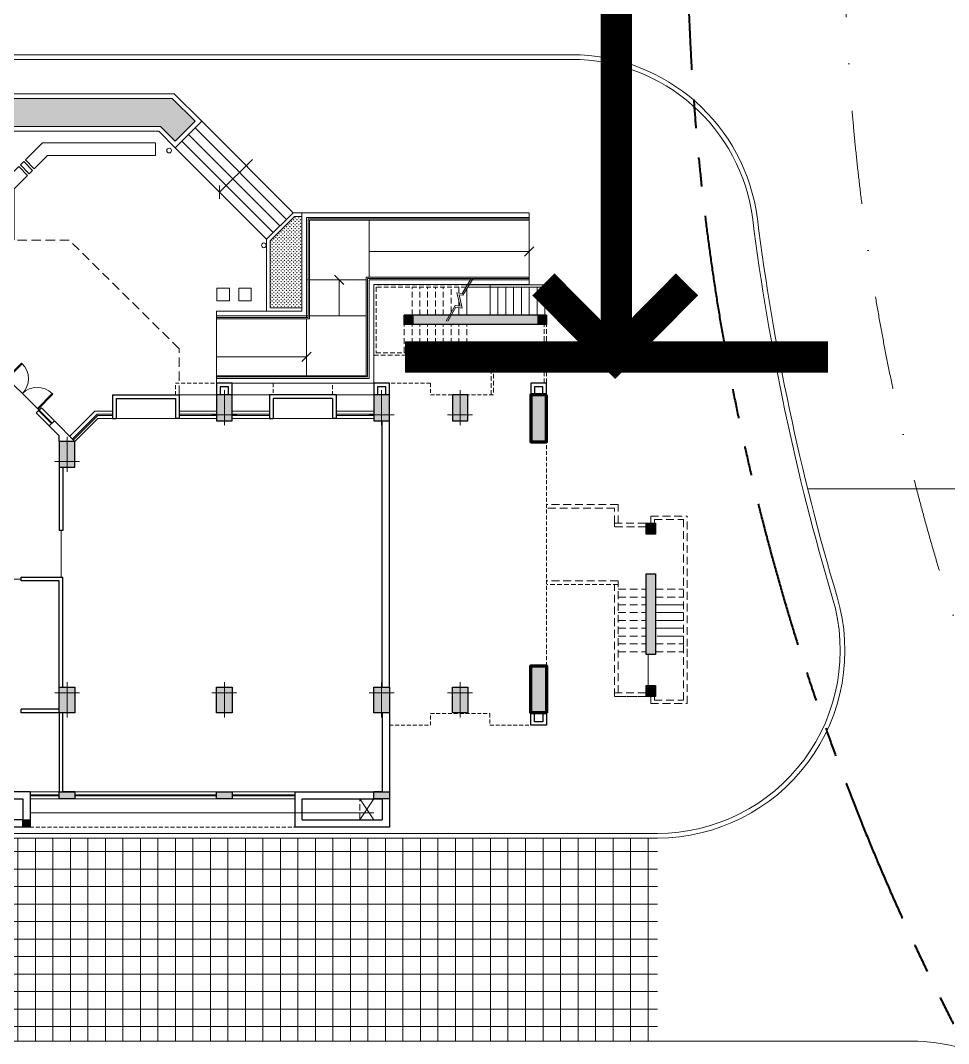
# Model space of a CAD drawing. Header units: inches. Extents: x 5542223 to 12533222, y 497239 to 5189502.
# Drawn here: x 6886889 to 6916582, y 2040612 to 2073343 of the extents above; entities that cross this region are included whole.
import ezdxf

# ---------------------------------------------------------------- set-up
doc = ezdxf.new("R2010")
doc.units = ezdxf.units.IN
doc.header["$MEASUREMENT"] = 0
for name, pattern in [('CENTER2', [1.125, 0.75, -0.125, 0.125, -0.125]), ('DASHDOT', [1, 0.5, -0.25, 0, -0.25]), ('HIDDEN', [0.375, 0.25, -0.125]), ('HIDDEN2', [0.1875, 0.125, -0.0625]), ('HIDDENX2', [0.75, 0.5, -0.25]), ('PHANTOM2', [1.25, 0.625, -0.125, 0.125, -0.125, 0.125, -0.125])]:
    doc.linetypes.add(name, pattern=pattern)
doc.layers.get('0').update_dxf_attribs({"color": 1})
for name, color, linetype, lineweight in [('c_b', 253, 'Continuous', 15), ('CILL', 7, 'Continuous', 20), ('col', 7, 'Continuous', 30), ('DOOR', 7, 'Continuous', 9), ('ELE', 7, 'Continuous', 13), ('grid', 7, 'CENTER2', 9), ('hatch_col', 8, 'Continuous', 5), ('HosGreenHatch', 7, 'Continuous', 5), ('HosPlanter', 7, 'Continuous', 13), ('HosRamp', 7, 'Continuous', 13), ('HosSteps', 7, 'Continuous', 13), ('LS PAVMNT', 8, 'Continuous', 5), ('PROJECTION', 7, 'HIDDEN', 18), ('railing', 253, 'Continuous', 15), ('RAILING_ABOVE', 7, 'HIDDENX2', 18), ('Road', 7, 'Continuous', 15), ('Road_center', 7, 'DASHDOT', 13), ('Road_CStone', 8, 'Continuous', 15), ('ROW', 7, 'PHANTOM2', 40), ('S_Stair_Projection', 7, 'HIDDEN2', 18), ('STAIR', 253, 'Continuous', 5), ('TEXT', 7, 'Continuous', 20), ('WALL', 7, 'Continuous', 30), ('wall_ele', 7, 'Continuous', 18), ('WIN', 7, 'Continuous', 20)]:
    doc.layers.add(name, color=color, linetype=linetype, lineweight=lineweight)
doc.styles.add('style1', font='ROMANS.SHX', dxfattribs={"width": 0.75, "height": 750})
doc.dimstyles.new('nuts', dxfattribs={"dimscale": 0, "dimtxt": 300, "dimasz": 250, "dimexe": 100, "dimexo": 50, "dimgap": 100, "dimtad": 1, "dimdec": 0, "dimzin": 0, "dimdsep": 46, "dimtxsty": 'style1', "dimblk": 'OBLIQUE', "dimcen": 250, "dimdle": 100, "dimclrd": 256, "dimclre": 256, "dimclrt": 256, "dimadec": 0, "dimazin": 0, "dimtfac": 1, "dimtdec": 0, "dimtmove": 2, "dimatfit": 3, "dimldrblk": 'OBLIQUE', "dimfxl": 1, "dimlwd": -1, "dimlwe": -1, "dimarcsym": 0})

# ---------------------------------------------------------------- blocks, each defined once
blk = doc.blocks.new('BHOSEDGESTAIR')
at = {"layer": 'hatch_col', "ltscale": 1000}
for points in [[(4199.999999998603, -4479.998971079011), (4499.999999998603, -4479.998971079011), (4499.999999998603, -4824.998971079011), (4199.999999998603, -4824.998971079011)], [(4199.999999999069, -9674.998971076566), (4499.999999999069, -9674.998971076566), (4499.999999999069, -10020.00000001106), (4199.999999999069, -10020.00000001106)]]:
    blk.add_hatch(color=256, dxfattribs=at).paths.add_polyline_path(points)
h = blk.add_hatch(color=256, dxfattribs=at)
h.paths.add_polyline_path([(4350.000000042841, -6324.991129479604), (4499.999995728489, -6324.991068513715), (4499.999995728955, -8674.99897107645), (4350.000000518747, -8674.998971076217)])
h.paths.add_polyline_path([(4350.000000518747, -8674.998971076333), (4199.999995728489, -8674.99897107645), (4199.999995728489, -6324.991190445377), (4350.000000042841, -6324.991129479371)])
h.paths.add_polyline_path([(4499.999995728489, -6324.991068513598), (4350.000000042841, -6324.991129479371), (4349.999999996275, -6094.998971079011), (4499.999995728489, -6094.998971079011)])
h.paths.add_polyline_path([(4199.999995728489, -6094.998971079011), (4349.999999996275, -6094.998971079011), (4350.000000042841, -6324.991129479487), (4199.999995728955, -6324.991190445144)])
at = {"layer": 'ELE', "ltscale": 0.1}
blk.add_line((4269.938868974801, -9674.998971076566), (4269.938868973404, -8674.998971076333), dxfattribs=at)
at = {"layer": 'railing', "ltscale": 3}
for p, q in [((4499.999995728489, -7089.677947830642), (5399.999995728489, -7089.677947830642)), ((4499.999995728489, -7339.677947830642), (5399.999995728489, -7339.677947830642)), ((4493.180847324897, -7839.677947830642), (5399.999995728489, -7839.677947830409)), ((4499.999995728489, -7589.677947830642), (5399.999995728489, -7589.677947830642)), ((4791.526780428831, -8089.677947830642), (5399.999995728489, -8089.677947830409))]:
    blk.add_line(p, q, dxfattribs=at)
at = {"layer": 'RAILING_ABOVE', "lineweight": 15, "ltscale": 500}
for p, q in [((3299.999999998137, -3884.998971079011), (1020.356530295219, -3885.159316442208)), ((3299.999999998603, -4479.998971079011), (3299.999999998137, -3884.998971079011)), ((3184.999999998603, -3999.998971079127), (1020.356530295219, -4000.159316442208)), ((3184.999999998603, -4479.998971079011), (3184.999999998603, -3999.998971079127)), ((4349.999999998603, -4479.998971079011), (4349.999999998603, -4249.998971079011)), ((4349.999999998603, -4249.998971079011), (5514.999995728489, -4249.99897107936)), ((5514.999995728489, -8426.304905104567), (5514.999995728489, -4249.99897107936)), ((4464.999999998603, -4364.998971078778), (5399.999995728489, -4364.998971079011)), ((4464.999999998603, -4479.998971079011), (4464.999999998603, -4364.998971078778)), ((5399.999995728489, -8356.261162207695), (5399.999995728489, -4364.998971079011)), ((3299.999995728489, -6324.838625716628), (1020.35652602464, -6324.987174071139)), ((3184.999995728489, -10020.00000001106), (3184.999995728489, -6439.838625716511)), ((3299.999995728489, -6439.83283616649), (3299.999995728489, -6324.838625716628)), ((3299.999995728489, -9905.00000001106), (3299.999995728489, -6439.83283616649)), ((3299.999995728489, -6589.677947830758), (4199.999995728489, -6589.677947830758)), ((3299.999995728489, -6839.677947830642), (4199.999995728489, -6839.677947830642)), ((4499.999995728489, -6589.677947830409), (5399.999995728955, -6589.677947830642)), ((4499.999995728489, -6839.677947830409), (5399.999995728489, -6839.677947830642)), ((3299.999995728489, -7089.677947830642), (4199.999995728489, -7089.677947830409)), ((3299.999995728489, -7339.677947830642), (4199.999995728489, -7339.677947830642)), ((3299.999995728489, -7589.677947830642), (4199.999995728489, -7589.677947830642)), ((3299.999995728489, -7839.677947830409), (4199.999995728489, -7839.677947830642)), ((3299.999995728489, -8089.677947830642), (4199.999995728489, -8089.677947830642)), ((4798.345928832423, -8089.677947830642), (4499.999995728489, -8089.677947830642)), ((3299.999995728489, -8339.677947830642), (4199.999995728489, -8339.677947830642)), ((4499.999995728489, -8339.677947830642), (5399.999995728489, -8339.677947830642)), ((5399.999995728489, -10135.00000001129), (5399.999995728489, -8356.261162207695)), ((5514.999995728489, -10250.00000001106), (5514.999995728489, -8426.30490510445)), ((3299.999995728489, -8589.677947830642), (4199.999995728489, -8589.677947830642)), ((4499.999995728489, -8589.677947830642), (5406.819144132081, -8589.677947830642)), ((3299.999999999069, -10020.00000001129), (4199.999999999069, -10020.00000001106)), ((4349.999999998603, -10020.00000001106), (4349.999999998603, -10250.00000001106)), ((4464.999999998603, -10020.00000001106), (4464.999999998603, -10135.00000001106)), ((4464.999999998603, -10135.00000001106), (5399.999995728489, -10135.00000001129)), ((4349.999999998603, -10250.00000001106), (5514.999995728489, -10250.00000001106))]:
    blk.add_line(p, q, dxfattribs=at)
at = {"layer": 'RAILING_ABOVE', "lineweight": 15, "ltscale": 300}
blk.add_line((3299.999995728489, -6439.83283616649), (1020.356526026968, -6439.998971079709), dxfattribs=at)
at = {"layer": 'RAILING_ABOVE', "lineweight": 15, "ltscale": 500}
for points in [[(4199.999999998603, -4594.998971078778), (3184.999999998603, -4594.998971079011), (3184.999999998603, -4479.998971079011), (4199.999999998603, -4479.998971078778)], [(4199.999999999069, -10020.00000001083), (3184.999999999069, -10020.00000001106), (3184.999999999069, -9905.00000001106), (4199.999999999069, -9905.000000010827)]]:
    blk.add_lwpolyline(points, close=True, dxfattribs=at)
at = {"layer": 'WALL', "ltscale": 25}
for points in [[(4199.999999998603, -4479.998971079011), (4499.999999998603, -4479.998971079011), (4499.999999998603, -4824.998971079011), (4199.999999998603, -4824.998971079011)], [(4199.999999999069, -9674.998971076566), (4499.999999999069, -9674.998971076566), (4499.999999999069, -10020.00000001106), (4199.999999999069, -10020.00000001106)]]:
    blk.add_lwpolyline(points, close=True, dxfattribs=at)
at = {"layer": 'WALL', "ltscale": 1000}
blk.add_lwpolyline([(4199.999995728489, -8674.998971076333), (4199.999995728489, -6094.998971079011), (4499.999995728489, -6094.998971079011), (4499.999995728489, -8674.99897107645), (4199.999995728489, -8674.998971076333)], close=True, dxfattribs=at)
blk = doc.blocks.new('colum')
at = {"layer": 'hatch_col'}
blk.add_hatch(color=256, dxfattribs=at).paths.add_polyline_path([(250, 185), (-250, 185), (-250, -640), (250, -640)])
at = {"layer": 'col'}
blk.add_lwpolyline([(-250, -640), (250, -640), (250, 185), (-250, 185)], close=True, dxfattribs=at)
at = {"layer": 'grid'}
for p, q in [((0, 335), (0, -790)), ((-400, 0), (400, 0))]:
    blk.add_line(p, q, dxfattribs=at)
blk = doc.blocks.new('door-left')
at = {"layer": 'DOOR'}
blk.add_lwpolyline([(-0.4024507566355169, 0.8499943295028061), (-0.4444444444961846, 0.8499943295028061), (-0.4444444444961846, 0), (-0.4024507566355169, 0)], close=True, dxfattribs=at)
blk.add_arc((-0.4055555555969477, 0), 0.85, 0, 90, dxfattribs=at)
blk = doc.blocks.new('B.HosEdge')
at = {"layer": 'hatch_col'}
for points in [[(-8874.999999998603, 670), (-9104.999999998603, 670), (-9104.999999998603, 900), (-8874.999999998603, 900)], [(-20099.99999572337, -229.9999999995343), (-20099.99999572337, 3.492459654808044e-10), (-20599.99999572337, 3.492459654808044e-10), (-20599.99999572337, -229.9999999995343)], [(-15069.99999572337, -229.9999999993015), (-15069.99999572337, 5.820766091346741e-10), (-15569.99999572337, 5.820766091346741e-10), (-15569.99999572337, -229.9999999991851)], [(-10039.99999572337, -229.9999999989523), (-10039.99999572337, 1.047737896442413e-09), (-10539.99999572337, 9.313225746154785e-10), (-10539.99999572337, -229.9999999990687)]]:
    blk.add_hatch(color=256, dxfattribs=at).paths.add_polyline_path(points)
at = {"layer": 'hatch_col', "ltscale": 1000}
for points in [[(-25129.99999572337, -2755.000000000466), (-25629.99999572337, -2755.000000000466), (-25629.99999572337, -4255), (-25129.99999572337, -4255)], [(-25129.99999572337, -11424.9999999986), (-25629.99999572337, -11424.9999999986), (-25629.99999572337, -12924.99999999814), (-25129.99999572337, -12924.99999999814)], [(-25329.99999572337, -15174.9999999986), (-25329.99999572337, -15474.9999999986), (-25629.99999572337, -15474.9999999986), (-25629.99999572337, -15174.9999999986)], [(-21374.99999572337, -15474.99999999872), (-21374.99999572337, -15174.99999999849), (-21074.99999572337, -15174.99999999872), (-21074.99999572337, -15474.99999999872)]]:
    blk.add_hatch(color=256, dxfattribs=at).paths.add_polyline_path(points)
h = blk.add_hatch(color=256, dxfattribs=at)
h.paths.add_polyline_path([(-25329.99999572337, -15474.9999999986), (-25329.99999572337, -15174.9999999986), (-22864.99999999208, -15174.99999999872), (-22864.99999999208, -15474.99999999872)])
h.paths.add_polyline_path([(-22864.99999999208, -15474.9999999986), (-22864.99999999208, -15174.99999999872), (-21374.99999572337, -15174.9999999986), (-21374.99999572337, -15474.9999999986)])
at = {"layer": 'c_b', "ltscale": 3}
for p, q in [((-16884.99999572337, -12169.9999999986), (-18784.99999572709, -12169.9999999986)), ((-11854.99999572337, -12169.9999999986), (-13754.99999572337, -12169.9999999986))]:
    blk.add_line(p, q, dxfattribs=at)
at = {"layer": 'CILL', "ltscale": 50}
for p, q in [((-9877.258372217417, -12101.74162350828), (-9465.425613161176, -12513.57438256498)), ((-9713.494390077889, -11940.23648629989), (-9302.79105348885, -12350.93982289219)), ((-9465.425613161176, -12513.57438256498), (-9302.79105348885, -12350.93982289219))]:
    blk.add_line(p, q, dxfattribs=at)
at = {"layer": 'col'}
for points in [[(-9104.999999998603, 900), (-8874.999999998603, 900), (-8874.999999998603, 670), (-9104.999999998603, 670)], [(-20099.99999572337, 4.656612873077393e-10), (-20099.99999572337, -229.9999999995343), (-20599.99999572337, -229.9999999995343), (-20599.99999572337, 4.656612873077393e-10)], [(-15069.99999572337, 6.984919309616089e-10), (-15069.99999572337, -229.9999999993015), (-15569.99999572337, -229.9999999993015), (-15569.99999572337, 6.984919309616089e-10)], [(-10039.99999572337, 9.313225746154785e-10), (-10039.99999572337, -229.9999999990687), (-10539.99999572337, -229.9999999990687), (-10539.99999572337, 9.313225746154785e-10)]]:
    blk.add_lwpolyline(points, close=True, dxfattribs=at)
for points in [[(-25629.99999572337, -2755.000000000466), (-25629.99999572337, -2355.000000000466), (-25129.99999572337, -2355.000000000466), (-25129.99999572337, -2755.000000000466)], [(-25514.99999572337, -2755.000000000466), (-25514.99999572337, -2470.000000000466), (-25244.99999572337, -2470.000000000466), (-25244.99999572337, -2755.000000000466)]]:
    blk.add_lwpolyline(points, dxfattribs=at)
at = {"layer": 'col', "color": 0, "lineweight": 70, "ltscale": 0.1}
for points in [[(-25629.99999572337, -2755.000000000466), (-25129.99999572337, -2755.000000000466), (-25129.99999572337, -4255), (-25629.99999572337, -4255)], [(-25629.99999572337, -12924.99999999814), (-25129.99999572337, -12924.99999999814), (-25129.99999572337, -11424.9999999986), (-25629.99999572337, -11424.9999999986)]]:
    blk.add_lwpolyline(points, close=True, dxfattribs=at)
at = {"layer": 'DOOR'}
for p, q in [((-10097.49999572337, -7089.999999999534), (-10097.49999573082, -8589.999999999069)), ((-8825.00000000745, -7032.500000008382), (-7825.000000007451, -7032.500000008382))]:
    blk.add_line(p, q, dxfattribs=at)
at = {"layer": 'DOOR', "ltscale": 50}
for p, q in [((-9391.104281585664, -12439.29950257298), (-8857.276221565902, -12966.10838854033)), ((-8857.276221565902, -12966.10838854033), (-8323.448161542416, -13492.91727450769))]:
    blk.add_line(p, q, dxfattribs=at)
at = {"layer": 'ELE', "linetype": 'HIDDENX2', "ltscale": 400}
blk.add_line((-19649.99999572337, 670.0000000002328), (-19649.99999572337, 4.656612873077393e-10), dxfattribs=at)
at = {"layer": 'PROJECTION', "ltscale": 500}
for q in [(-25629.99999572337, -2355.000000000466), (-25629.99999572337, -12924.99999999814)]:
    blk.add_line((-25629.99999572337, -2755.000000000931), q, dxfattribs=at)
for points in [[(-20099.99999572337, 899.9999999995343), (-8025.000000007451, 899.9999999990687)], [(-20599.99999572337, -2354.999999999302), (-21914.99999572383, -2354.999999999302), (-21914.99999572383, -2729.999999998137), (-23814.9999957243, -2729.999999998137), (-23814.9999957243, -2354.999999999302), (-25629.9999957243, -2354.999999999534), (-25629.9999957243, -2729.999999998137)], [(-13066.41292145848, -12924.99999999907), (-13066.41292145848, -12924.99999999907), (-13066.41292145848, -12924.99999999907), (-13754.99999572337, -12924.9999999986), (-13754.99999572337, -13299.9999999986), (-16884.99999572337, -13299.9999999986), (-16884.99999572337, -12924.9999999986), (-18784.99999572337, -12924.9999999986), (-18784.99999572337, -13299.9999999986), (-21914.99999572337, -13299.9999999986), (-21914.99999572337, -12924.9999999986), (-23814.99999572337, -12924.99999999907), (-23814.99999572337, -12924.99999999907), (-23814.99999572337, -12924.99999999907), (-23814.99999572337, -12924.99999999907)]]:
    blk.add_lwpolyline(points, dxfattribs=at)
at = {"layer": 'PROJECTION', "ltscale": 1200}
blk.add_lwpolyline([(-13875.51072946936, -12924.9999999986), (-13875.51072946936, -14401.4944628966), (-10353.33524806798, -17877.35772393085), (-7824.999999996275, -17877.35772393085)], dxfattribs=at)
at = {"layer": 'railing', "ltscale": 400}
for p, q in [((-20099.99999572337, 670), (-19649.99999572337, 4.656612873077393e-10)), ((-19649.99999572337, 670.0000000002328), (-20099.64346969547, -1.30385160446167e-08))]:
    blk.add_line(p, q, dxfattribs=at)
at = {"layer": 'railing', "ltscale": 50}
for p, q in [((-23824.99999572337, -16374.9999999986), (-23824.99999572337, -16449.9999999986)), ((-23074.99999572337, -16412.92181351734), (-23074.99999572337, -16449.9999999986))]:
    blk.add_line(p, q, dxfattribs=at)
for points in [[(-25629.99999572337, -16374.9999999986), (-23110.44701930135, -16374.9999999986)], [(-25629.99999572337, -16449.9999999986), (-25629.99999572337, -16374.9999999986)], [(-25629.99999572337, -16449.9999999986), (-23156.12772119045, -16449.9999999986)]]:
    blk.add_lwpolyline(points, dxfattribs=at)
at = {"layer": 'RAILING_ABOVE', "ltscale": 300}
for p, q in [((-25629.99999572337, -12849.99999999814), (-25629.99999572337, -15174.9999999986)), ((-23814.99999572337, -12924.99999999907), (-23929.99999572337, -12924.99999999907)), ((-25554.99999572337, -13299.9999999986), (-25554.99999572337, -15174.9999999986))]:
    blk.add_line(p, q, dxfattribs=at)
for points in [[(-23051.90272827819, -16374.9999999986), (-20174.99999572337, -16374.9999999986), (-20174.99999572337, -14274.9999999986), (-23929.99999572337, -14274.9999999986), (-23929.99999572337, -12924.99999999907)], [(-23051.90272827819, -16449.9999999986), (-20099.99999572337, -16449.9999999986), (-20099.99999572337, -14199.9999999986), (-23854.99999572337, -14199.9999999986), (-23854.99999572337, -12924.99999999907)]]:
    blk.add_lwpolyline(points, dxfattribs=at)
at = {"layer": 'S_Stair_Projection', "lineweight": 20, "ltscale": 1500}
for p, q in [((-23074.99999572337, -14274.9999999986), (-23074.99999572337, -15174.9999999986)), ((-22824.99999572337, -14274.9999999986), (-22824.99999572337, -15174.9999999986)), ((-22574.99999572337, -14274.9999999986), (-22574.99999572337, -15174.9999999986)), ((-22324.99999572337, -14274.9999999986), (-22324.99999572337, -15174.9999999986)), ((-22074.99999572337, -14274.9999999986), (-22074.99999572337, -15174.9999999986)), ((-21824.99999572337, -14274.9999999986), (-21824.99999572337, -15174.9999999986)), ((-21574.99999572337, -14274.9999999986), (-21574.99999572337, -15174.9999999986)), ((-21324.99999572337, -14274.9999999986), (-21324.99999572337, -15174.9999999986)), ((-21074.99999572337, -14274.9999999986), (-21074.99999572337, -15174.9999999986)), ((-22574.99999572337, -15563.44027769286), (-22574.99999572337, -16374.9999999986)), ((-22324.99999572337, -15474.9999999986), (-22324.99999572337, -16374.9999999986)), ((-22074.99999572337, -15474.9999999986), (-22074.99999572337, -16374.9999999986)), ((-21824.99999572337, -15474.9999999986), (-21824.99999572337, -16374.9999999986)), ((-21574.99999572337, -15474.9999999986), (-21574.99999572337, -16374.9999999986)), ((-21324.99999572337, -15474.9999999986), (-21324.99999572337, -16374.9999999986)), ((-22824.99999572337, -15767.04701731727), (-22824.99999572337, -15928.00502505805)), ((-22824.99999572337, -16181.20643279515), (-22824.99999572337, -16374.9999999986))]:
    blk.add_line(p, q, dxfattribs=at)
at = {"layer": 'STAIR', "ltscale": 50}
for p, q in [((-25574.99999572337, -15474.9999999986), (-25574.99999572337, -16374.9999999986)), ((-25324.99999572337, -15474.9999999986), (-25324.99999572337, -16374.9999999986)), ((-25074.99999572337, -15474.9999999986), (-25074.99999572337, -16374.9999999986)), ((-24824.99999572337, -15474.9999999986), (-24824.99999572337, -16374.9999999986)), ((-24574.99999572337, -15474.9999999986), (-24574.99999572337, -16374.9999999986)), ((-24324.99999572337, -15474.9999999986), (-24324.99999572337, -16374.9999999986)), ((-24074.99999572337, -15474.9999999986), (-24074.99999572337, -16374.9999999986)), ((-23824.99999572337, -15474.9999999986), (-23824.99999572337, -16374.9999999986)), ((-23074.99999572337, -15474.9999999986), (-23074.99999572337, -16316.80197198689)), ((-22824.99999572337, -15474.9999999986), (-22824.99999572337, -15716.4453132879))]:
    blk.add_line(p, q, dxfattribs=at)
at = {"layer": 'STAIR'}
for points in [[(-22471.43503781408, -15285.87679737806), (-22728.28206596524, -15731.49512671959), (-22930.68613348156, -15699.9999999986), (-22829.22045045719, -16129.94800403714), (-22949.76688683033, -16111.19035091251), (-23278.47696249187, -16650.87679737713)], [(-22415.44485699758, -15285.87679737806), (-22702.95814450458, -15786.03736477625), (-22864.43339644745, -15760.9109748546), (-22762.96771342307, -16190.85897889081), (-22924.44296536967, -16165.73258897103), (-23219.9326714687, -16650.87679737713)]]:
    blk.add_lwpolyline(points, dxfattribs=at)
at = {"layer": 'WALL', "ltscale": 0.1}
for p, q in [((-20599.99999572383, 899.9999999990687), (-17584.99999999302, 899.9999999991851)), ((-20599.99999572383, -229.9999999995343), (-20599.99999572383, 899.9999999990687)), ((-17814.99999999302, 670.0000000010477), (-20369.99999572383, 669.9999999996508)), ((-20369.99999572383, 4.656612873077393e-10), (-20369.99999572383, 669.9999999996508)), ((-17814.99999999302, 670.0000000010477), (-17814.99999999302, 1.164153218269348e-10)), ((-17584.99999999302, 900.0000000010477), (-17584.99999999302, -229.9999999995343)), ((-17814.99999999302, 4.656612873077393e-10), (-20369.99999572383, 5.820766091346741e-10)), ((-20599.99999572337, -2756.000000001863), (-20599.99999572337, -230.0000000024447)), ((-17584.99999999302, -229.9999999995343), (-20099.99999572337, -229.9999999995343)), ((-9105, -230.0000000036089), (-7754.999995723367, -229.9999999990687)), ((-8825.00000000745, -2755.000000001397), (-8825.00000000745, -2870.000000000815)), ((-8825.00000000745, -6975), (-8825.00000000745, -7089.999999999418)), ((-10154.99999572337, -8589.999999999069), (-10039.99999572337, -8590))]:
    blk.add_line(p, q, dxfattribs=at)
at = {"layer": 'WALL'}
for p, q in [((-10039.99999572337, -2755.000000000931), (-10039.99999572337, -230.0000000010477)), ((-10039.99999572337, -2755.000000000931), (-8825.00000000745, -2755.000000000931)), ((-10039.99999572337, -2870.000000000931), (-8825.00000000745, -2870.000000000931)), ((-10154.99999572337, -3580.000000000931), (-10154.99999572337, -7090)), ((-10039.99999572337, -3580.000000000931), (-10039.99999572337, -6975)), ((-8825.00000000745, -7089.999999999418), (-10154.99999572337, -7090)), ((-10039.99999572337, -6975), (-8825.00000000745, -6975)), ((-10154.99999572337, -10613.99999999814), (-10154.99999572337, -8589.999999999534)), ((-10039.99999572337, -10613.99999999814), (-10039.99999572337, -8590)), ((-10539.99999572337, -11438.99999999814), (-9883.940273378044, -12095.05972234532)), ((-10039.99999572337, -11438.99999999814), (-10039.99999572337, -11613.73088065255)), ((-10039.99999572337, -11613.73088065255), (-9720.9350454323, -11932.79583094642)), ((-9720.9350454323, -11932.79583094642), (-9883.569605104625, -12095.43039061874))]:
    blk.add_line(p, q, dxfattribs=at)
at = {"layer": 'WALL', "ltscale": 4}
for p, q in [((-18899.99999572709, -12169.9999999986), (-18784.99999572709, -12169.9999999986)), ((-18899.99999572337, -12924.99999999907), (-18899.99999572709, -12169.9999999986)), ((-18784.99999572337, -12809.9999999986), (-18784.99999572709, -12169.9999999986)), ((-16769.99999572337, -12169.9999999986), (-16884.99999572337, -12169.9999999986)), ((-16884.99999572337, -12809.9999999986), (-16884.99999572337, -12169.9999999986)), ((-16769.99999572337, -12924.99999999907), (-16769.99999572337, -12169.9999999986)), ((-13869.99999572337, -12169.9999999986), (-13754.99999572337, -12169.9999999986)), ((-13869.99999572337, -12924.99999999907), (-13869.99999572337, -12169.9999999986)), ((-13754.99999572337, -12809.9999999986), (-13754.99999572337, -12169.9999999986)), ((-11854.99999572337, -12809.99999999907), (-11854.99999572337, -12169.9999999986)), ((-11739.99999572337, -12169.9999999986), (-11854.99999572337, -12169.9999999986)), ((-11739.99999572337, -12924.99999999953), (-11739.99999572337, -12169.9999999986)), ((-18899.99999572337, -12924.99999999907), (-16769.99999572337, -12924.9999999986)), ((-18784.99999572337, -12809.9999999986), (-16884.99999572337, -12809.9999999986)), ((-11739.99999572337, -12924.99999999953), (-13869.99999572337, -12924.9999999986)), ((-11854.99999572337, -12809.99999999907), (-13754.99999572337, -12809.9999999986))]:
    blk.add_line(p, q, dxfattribs=at)
at = {"layer": 'WALL', "ltscale": 50}
for p, q in [((-25629.99999572337, -15174.9999999986), (-21074.99999572337, -15174.9999999986)), ((-25629.99999572337, -15474.9999999986), (-25629.99999572337, -15174.9999999986)), ((-21074.99999572337, -15174.9999999986), (-21074.99999572337, -15474.9999999986)), ((-25629.99999572337, -15474.9999999986), (-21074.99999572337, -15474.9999999986))]:
    blk.add_line(p, q, dxfattribs=at)
at = {"layer": 'WALL', "ltscale": 0.1}
for points in [[(-9105, -230.0000000036089), (-9105, 899.9999999990687), (-6090, 899.9999999990687)], [(-7525.000000007451, -2755.000000001863), (-7525.000000007451, 1.746229827404022e-09), (-8875, -2.91038304567337e-09), (-8875, 669.9999999990687), (-6320, 669.9999999990687), (-6320, 0)], [(-20369.99999572337, -2756.000000001863), (-20369.99999572337, -229.9999999990687), (-20099.99999572337, -229.999999998603)], [(-20599.99999572337, -3580.000000000466), (-20599.99999572337, -12099.9999999986)], [(-20369.99999572337, -3579), (-20369.99999572337, -12099.99999999767)], [(-25629.99999572337, -12924.99999999814), (-25629.99999572337, -13299.9999999986), (-25129.99999572337, -13299.9999999986), (-25129.99999572337, -12924.99999999814)], [(-25514.99999572337, -12924.99999999814), (-25514.99999572337, -13184.9999999986), (-25244.99999572337, -13184.9999999986), (-25244.99999572337, -12924.99999999814)], [(-20599.99999572337, -12924.99999999767), (-20599.99999572337, -13299.9999999986), (-20099.99999572337, -13299.9999999986), (-20099.99999572337, -12924.99999999767)], [(-20484.99999572337, -12924.99999999767), (-20484.99999572337, -13184.9999999986), (-20214.99999572337, -13184.9999999986), (-20214.99999572337, -12924.99999999767)], [(-15569.99999572337, -12915.72979529807), (-15569.99999572337, -13299.9999999986), (-15069.99999572337, -13299.9999999986), (-15069.99999572337, -12915.72979529807)], [(-15454.99999572337, -12915.72979529807), (-15454.99999572337, -13184.9999999986), (-15184.99999572337, -13184.9999999986), (-15184.99999572337, -12915.72979529807)]]:
    blk.add_lwpolyline(points, dxfattribs=at)
at = {"layer": 'WALL'}
blk.add_lwpolyline([(-10539.99999572337, -230.0000000004657), (-10154.99999572337, -230.0000000004657), (-10154.99999572337, -2755.000000000931)], dxfattribs=at)
at = {"layer": 'wall_ele', "ltscale": 4}
for p, q in [((-18899.99999572337, -12924.99999999907), (-20099.99999572337, -12924.9999999986)), ((-16769.99999572337, -12924.99999999907), (-15569.99999572337, -12924.99999999907)), ((-13869.99999572337, -12924.99999999907), (-15069.99999572337, -12924.99999999907))]:
    blk.add_line(p, q, dxfattribs=at)
at = {"layer": 'WIN', "ltscale": 0.1}
for p, q in [((-20099.99999572337, 449.999999971129), (-9105, 449.9999999592546)), ((-15569.99999572337, 0), (-17584.99999999302, 3.492459654808044e-10)), ((-15069.99999572337, 0), (-10539.99999572337, 0)), ((-15569.99999572337, -95), (-17584.99999999302, -94.99999999976717)), ((-15569.99999572337, -135), (-17584.99999999302, -134.9999999997672)), ((-15569.99999572337, -230.0000000004657), (-17584.99999999302, -229.9999999991851)), ((-15069.99999572337, -95), (-10539.99999572337, -95)), ((-15069.99999572337, -135), (-10539.99999572337, -135)), ((-15069.99999572337, -230.0000000004657), (-10539.99999572337, -230)), ((-10039.99999572337, -9.313225746154785e-10), (-9105, -6.984919309616089e-10)), ((-10039.99999572337, -95.00000000093132), (-9105, -95.00000000069849)), ((-10039.99999572337, -135.0000000009313), (-9105, -135.0000000006985)), ((-10039.99999572337, -230.0000000009313), (-9105, -230.0000000005821)), ((-10539.99999572337, -11438.99999999814), (-11270.99999572709, -12169.99999999907)), ((-10492.49999572337, -11486.49999999814), (-11270.99999572709, -12264.99999999907)), ((-10464.21572447568, -11514.78427124582), (-11254.43145323172, -12304.99999999907)), ((-10377.36543604732, -11601.63455967093), (-11175.73087637872, -12399.99999999814)), ((-9391.179401136935, -12439.32817054074), (-9802.496554285288, -12028.01101739146)), ((-9377.037265513092, -12425.1860349169), (-9788.256208013743, -12013.96709241718)), ((-18899.99999572709, -12169.9999999986), (-20099.99999572337, -12169.9999999986)), ((-18899.99999572709, -12264.99999999814), (-20099.99999572337, -12264.9999999986)), ((-18899.99999572709, -12304.9999999986), (-20099.99999572337, -12304.9999999986)), ((-20099.99999572337, -12399.9999999986), (-18899.99999572709, -12399.9999999986)), ((-16769.99999572337, -12169.9999999986), (-15569.99999572337, -12169.9999999986)), ((-16769.99999572337, -12264.99999999814), (-15569.99999572709, -12264.9999999986)), ((-16769.99999572337, -12304.9999999986), (-15569.99999572709, -12304.9999999986)), ((-16769.99999572337, -12399.99999999814), (-15569.99999572709, -12399.9999999986)), ((-13869.99999572337, -12169.9999999986), (-15069.99999572337, -12169.9999999986)), ((-13869.99999572337, -12264.99999999814), (-15069.99999572337, -12264.9999999986)), ((-13869.99999572337, -12304.9999999986), (-15069.99999572337, -12304.9999999986)), ((-13869.99999572337, -12399.99999999814), (-15069.99999572337, -12399.9999999986)), ((-11739.99999572337, -12169.9999999986), (-11270.99999572709, -12169.99999999907)), ((-11739.99999572337, -12264.9999999986), (-11270.99999572709, -12264.99999999907)), ((-11739.99999572337, -12304.9999999986), (-11254.43145323172, -12304.99999999907)), ((-11739.99999572337, -12399.9999999986), (-11175.73087637872, -12399.99999999814))]:
    blk.add_line(p, q, dxfattribs=at)
at = {"layer": 'col', "ltscale": 750, "xscale": -1, "rotation": 180}
for p in [(-22864.99999572337, -3395.000000000466), (-22864.643469695, -3395.000000014435), (-20349.99999572337, -3395.000000000466), (-15319.99999572337, -3395.000000000466), (-10289.99999572337, -3395.000000000931)]:
    blk.add_blockref('colum', p, dxfattribs=at)
at = {"layer": 'col', "ltscale": 750}
for p in [(-10289.99999572337, -10798.9999999986), (-22864.99999572337, -12285.00000000279), (-22864.643469695, -12284.99999998882), (-20349.99999572337, -12284.9999999986), (-15319.99999572337, -12284.9999999986)]:
    blk.add_blockref('colum', p, dxfattribs=at)
at = {"layer": 'DOOR', "ltscale": 50, "zscale": 796.8750000343788, "rotation": 135.3791713832644}
for p, xscale, yscale in [((-9109.361694339663, -12717.33752573561), -796.8750000351789, 796.8750000344583), ((-8605.190748788416, -13214.87925134599), 796.8750000351791, 796.875000034459)]:
    blk.add_blockref('door-left', p, dxfattribs=dict(at, xscale=xscale, yscale=yscale))
blk = doc.blocks.new('HosEnt')
at = {"layer": 'HosGreenHatch'}
h = blk.add_hatch(dxfattribs=at)
h.set_pattern_fill('GRASS', color=256, scale=80, style=0)
h.set_pattern_definition([(90, (-2327030.059089055, -549523.0867232963), (-56.56854247999999, 56.56854247999999), [15, -98.13708503999999]), (45, (-2327030.059089055, -549523.0867232963), (-56.5685424949238, 56.5685424949238), [15, -65]), (135, (-2327030.059089055, -549523.0867232963), (-56.5685424949238, -56.5685424949238), [15, -65])])
h.paths.add_polyline_path([(9975.000000007916, 6843.410528553301), (8963.202743275091, 6843.410528553417), (8963.202743275091, 4700.573225652101), (9740.365440377034, 3923.410528547945), (9975.000000009313, 3923.410528547945)])
at = {"layer": 'HosGreenHatch', "ltscale": 0.1}
h = blk.add_hatch(dxfattribs=at)
h.set_pattern_fill('GRASS', color=256, scale=80, style=0)
h.set_pattern_definition([(270, (5557177.834794642, -2072128.131187484), (56.56854247999999, -56.56854247999999), [15, -98.13708503999999]), (225, (5557177.834794642, -2072128.131187484), (56.5685424949238, -56.5685424949238), [15, -65]), (314.9999999999999, (5557177.834794642, -2072128.131187484), (56.5685424949238, 56.5685424949238), [15, -65])])
h.paths.add_polyline_path([(150.0044532269239, 149.9999999939464), (5830.188317774795, 149.9999999946449), (6558.802132208832, 878.6138144291472), (5922.406029142439, 1515.009917497868), (5457.396111637354, 1049.999999994179), (150.0044532269239, 1049.999999993946)])
at = {"ltscale": 0.1}
for p, q in [((7245.000000009313, 7108.410528553184), (7245.000000008382, 9108.410528553184)), ((10125.00000000838, 7198.410528553417), (10125.00000000838, 9018.410528553184)), ((10125.00000000838, 7108.410528553417), (10125.00000000838, 7158.410528553417)), ((10125.00000000838, 7108.410528553417), (10175.00000000838, 7108.410528553417)), ((10215.00000000838, 7108.410528553417), (12035.00000000838, 7108.410528554581)), ((10175.00000000838, 5954.410528554465), (10125.00000000838, 5954.410528554465)), ((12035.00000000838, 5954.410528554465), (10215.00000000838, 5954.410528554465)), ((17245.00000000838, 5954.410528553766), (17245.00000000931, 3954.410528553533)), ((12125.00000000931, 5864.410528554232), (12125.00000000931, 4044.410528554465)), ((1357.97281237226, 2452.267812874867), (1075.130099897273, 2169.42510039988))]:
    blk.add_line(p, q, dxfattribs=at)
at = {"color": 8, "ltscale": 0.1}
for points in [[(7245.000000009313, 9058.410528552951), (12075.00000000838, 9058.410528553417), (12075.00000000838, 5904.410528554232), (17245.00000000931, 5904.410528553301)], [(7245.000000009313, 9018.410528552951), (12035.00000000838, 9018.410528553417), (12035.00000000838, 5864.410528554232), (17245.00000000931, 5864.410528553301)], [(7245.000000009313, 7198.410528553184), (10215.00000000838, 7198.410528553417), (10215.00000000838, 4044.41052855493), (17245.00000000931, 4044.410528553533)], [(7245.000000009313, 7158.410528553184), (10175.00000000838, 7158.410528553417), (10175.00000000838, 4004.41052855493), (17245.00000000931, 4004.410528553533)]]:
    blk.add_lwpolyline(points, dxfattribs=at)
at = {"color": 3, "ltscale": 0.1}
blk.add_lwpolyline([(7245.000000009313, 7108.410528553184), (10125.00000000838, 7108.410528553417), (10125.00000000838, 3954.41052855493), (17245.00000000931, 3954.410528553533)], dxfattribs=at)
at = {"ltscale": 0.1}
for points in [[(7657.034042117186, 6622.43175704265), (7257.034042117186, 6622.43175704265), (7257.034042117186, 6222.43175704265), (7657.034042117186, 6222.43175704265)], [(8357.034042117186, 6622.43175704265), (7957.034042117186, 6622.43175704265), (7957.034042117186, 6222.43175704265), (8357.034042117186, 6222.43175704265)], [(5289.252796762623, 1571.203285874333), (5289.252796763554, 1971.203285876429), (1839.037339366972, 1971.203285879688), (1411.005820959806, 2399.23480428732), (1128.16310848482, 2116.392091811402), (1673.351914416067, 1571.203285880154)]]:
    blk.add_lwpolyline(points, close=True, dxfattribs=at)
blk.add_lwpolyline([(370.8422681996599, 4671.78259992227), (370.8422681987286, 2873.712932098191), (916.031074129045, 2328.524126167642), (1198.873786604963, 2611.366838642396), (770.8422681987286, 3039.398357047932), (770.8422681987286, 4671.78259992227), (370.8422681996599, 4671.78259992227)], dxfattribs=at)
at = {"color": 5, "ltscale": 0.1}
for centre in [(8759.633886774536, 4847.573539659032), (5727.771155466791, 1815.710808351636)]:
    blk.add_circle(centre, 75, dxfattribs=at)
at = {"layer": 'HosPlanter', "ltscale": 0.1}
blk.add_lwpolyline([(9975.000000008382, 6843.410528553417), (8963.202743274625, 6843.410528553533), (8963.202743275091, 4700.573225652101), (9740.365440377034, 3923.410528547829), (9975.000000008848, 3923.410528547945), (9975.000000009313, 3804.41052855493), (9696.730880697723, 3804.410528554814), (8848.202743275091, 4652.938665979658), (8848.202743275091, 6954.410528557957)], dxfattribs=at)
for points in [[(0.004453226923942566, -6.05359673500061e-09), (5892.32035213057, -5.355104804039001e-09), (6770.934166564606, 878.6138144291472), (5922.406029142439, 1727.141951853875), (5395.264077281579, 1199.999999994179), (0.004453226923942566, 1199.999999993946)], [(150.0044532269239, 149.9999999939464), (5830.188317774795, 149.9999999946449), (6558.802132208832, 878.6138144291472), (5922.406029142439, 1515.009917497868), (5457.396111637354, 1049.999999994179), (150.0044532269239, 1049.999999993946)]]:
    blk.add_lwpolyline(points, close=True, dxfattribs=at)
at = {"layer": 'HosRamp'}
blk.add_lwpolyline([(17244.99999573547, 6104.410528553533), (12274.99999573641, 6104.410528555163), (12275.00000000838, 9258.41052855365), (7245.000000008382, 9258.410528553417), (7245.000000008848, 9108.410528553417), (12125.00000000745, 9108.410528553883), (12124.99999573641, 5954.41052855493), (17244.99999573547, 5954.410528554232), (17244.99999573547, 6104.410528553533)], dxfattribs=at)
at = {"layer": 'HosRamp', "ltscale": 0.1}
blk.add_lwpolyline([(17245.00000000931, 3954.410528553533), (10125.00000000838, 3954.41052855493), (10125.00000000838, 7108.410528553417), (7245.000000009313, 7108.410528553184), (7245.000000010245, 6958.410528552951), (9975.000000008382, 6958.410528553417), (9975.000000009313, 3804.41052855493), (17245.00000000838, 3804.410528553068), (17245.00000000931, 3954.410528553533)], dxfattribs=at)
at = {"layer": 'HosSteps', "ltscale": 0.1}
for p, q in [((8848.202743275091, 4652.938665979658), (5922.406029142439, 1727.141951854341)), ((9060.334777630866, 4440.806631623651), (6134.538063498214, 1515.009917498101)), ((9272.466811986174, 4228.674597267411), (6346.670097853988, 1302.87788314186)), ((9484.598846341949, 4016.542562911171), (6558.802132209763, 1090.74584878562)), ((9696.73088069819, 3804.410528554698), (6770.934166565537, 878.61381442938))]:
    blk.add_line(p, q, dxfattribs=at)
at = {"layer": 'WALL', "ltscale": 0.1}
blk.add_line((1251.906795193441, 2558.333830052754), (969.0640827184543, 2275.491117577767), dxfattribs=at)
blk.add_lwpolyline([(969.0640827184543, 2275.491117577767), (1075.130099897273, 2169.425100399414), (1357.97281237226, 2452.267812874401), (1251.906795193441, 2558.333830053452)], close=True, dxfattribs=at)
blk.add_leader([(17245.00000000838, 5041.639505434199), (12125.00000000931, 5041.639505433501)], dimstyle='nuts', override={"dimscale": 100, "dimasz": 3, "dimtad": 0})
at = {"layer": 'TEXT'}
for points in [[(10125.00000000838, 8418.69178294274), (7245.000000009313, 8418.69178294274)], [(11173.26403739024, 5954.410528554465), (11173.26403738931, 7108.410528553883)], [(7344.303140607197, 3149.039063315489), (8396.43429544475, 2098.217334849644)]]:
    blk.add_leader(points, dimstyle='nuts', override={"dimscale": 100, "dimasz": 3, "dimtad": 0}, dxfattribs=at)

msp = doc.modelspace()

# ---------------------------------------------------------------- hatches: boundary and pattern name
at = {"layer": 'LS PAVMNT', "ltscale": 0.1}
h = msp.add_hatch(dxfattribs=at)
h.set_pattern_fill('ANSI37', color=256, scale=4480, angle=45, style=0)
h.set_pattern_definition([(90, (4558887.073956787, 1606594.702189011), (-560, 1.13686837721616e-13), []), (180, (4558887.073956787, 1606594.702189011), (-1.13686837721616e-13, -560), [])])
h.paths.add_polyline_path([(6907267.544696093, 2047187.199440875), (6878242.133054413, 2047187.199440875), (6878242.133054413, 2040687.199440875), (6907267.544696093, 2040687.199440875)])

# ---------------------------------------------------------------- linework, layer by layer
for points in [[(6905916.895073785, 2166618.81185799, 1000, 1000, 0), (6905956.505029526, 2062580.207318554, 0, 0, 0)], [(6899187.311889351, 2062580.207318517, 1000, 1000, 0), (6912725.69816968, 2062580.207318591, 0, 0, 0)]]:
    msp.add_lwpolyline(points, format="xyseb")
at = {"const_width": 1000}
msp.add_lwpolyline([(6908213.966876116, 2064899.713937873), (6905916.895073773, 2062580.207318554), (6903619.82327143, 2064899.713937873)], dxfattribs=at)
msp.add_circle((6864263.373761721, 1819279.276823996), 1322040.520185288)
at = {"layer": 'Road', "ltscale": 6000}
for p, q in [((6904514.053766462, 2072247.199440862), (6868227.070602298, 2072247.199440862)), ((6878242.133054413, 2047187.199440875), (6907267.544696093, 2047187.199440875)), ((6878242.133054413, 2040687.199440875), (6915405.104457173, 2040687.199440875))]:
    msp.add_line(p, q, dxfattribs=at)
at = {"layer": 'Road'}
msp.add_line((6919049.654494386, 2058357.201090198), (6912075.375061559, 2058357.201090198), dxfattribs=at)
at = {"layer": 'Road', "ltscale": 6000}
for centre, radius, start, end in [((6904514.053766462, 2066247.199440862), 6000, 7.20142979066056, 90), ((6985247.133050127, 2076448.205978325), 75375, 187.2014297906606, 196.6096365296425), ((6907267.544696093, 2053187.199440875), 6000, 270, 16.60963652964253), ((6915405.104457173, 2034687.199440875), 6000, 30.87668834033228, 90)]:
    msp.add_arc(centre, radius, start, end, dxfattribs=at)
at = {"layer": 'Road_center', "ltscale": 6000}
msp.add_arc((6985247.133050127, 2076448.205978325), 72000, 180, 225, dxfattribs=at)
at = {"layer": 'Road_CStone', "ltscale": 6000}
for p, q in [((6904514.053766462, 2072097.199440862), (6868077.070602298, 2072097.199440862)), ((6878092.133054413, 2047337.199440875), (6907267.546628123, 2047337.199440875))]:
    msp.add_line(p, q, dxfattribs=at)
for centre, radius, start, end in [((6904514.053766462, 2066247.199440862), 5850, 7.20142979066056, 90), ((6985247.133050127, 2076448.205978325), 75525, 187.2014297906606, 196.6096365296425), ((6907267.544696093, 2053187.199440875), 5850, 270, 16.60963652964253)]:
    msp.add_arc(centre, radius, start, end, dxfattribs=at)
at = {"layer": 'ROW', "ltscale": 7500}
msp.add_arc((6985247.133050127, 2076448.205978325), 77025, 180, 225, dxfattribs=at)

# ---------------------------------------------------------------- block references
at = {"layer": 'col', "rotation": 180}
msp.add_blockref('B.HosEdge', (6878092.128601192, 2048438.199412319), dxfattribs=at)
at = {"layer": 'col'}
msp.add_blockref('BHOSEDGESTAIR', (6902707.133054399, 2061737.656717536), dxfattribs=at)
at = {"layer": 'HosRamp', "xscale": -1, "rotation": 180}
msp.add_blockref('HosEnt', (6885917.128596911, 2070996.609969402), dxfattribs=at)

doc.saveas('drawing.dxf')
